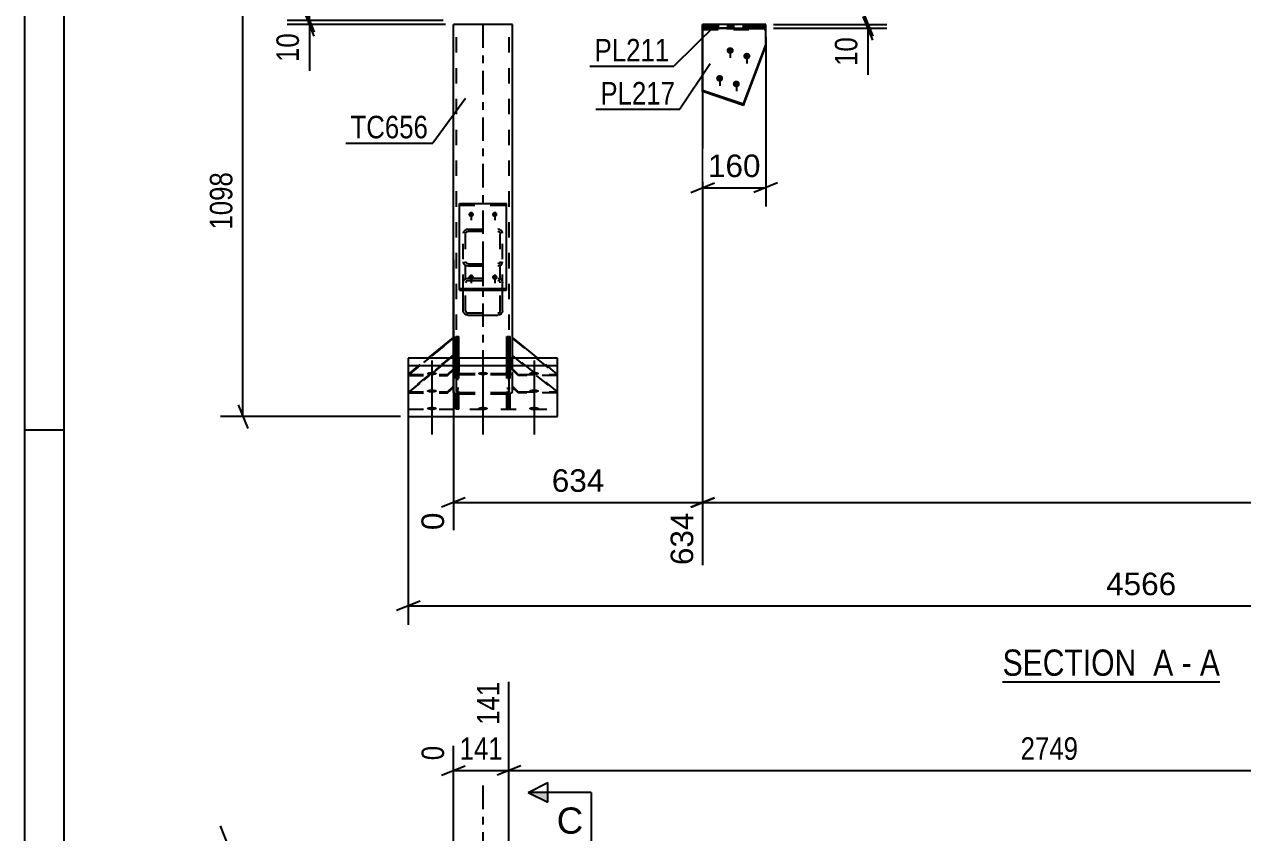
# Model space of a CAD drawing. Header units: millimetres. Extents: x 0 to 841, y 0 to 594.
# Drawn here: x 0 to 154.9, y 395.8 to 498.6 of the extents above; entities that cross this region are included whole.
import ezdxf

# ---------------------------------------------------------------- set-up
doc = ezdxf.new("R2010")
doc.units = ezdxf.units.MM
doc.linetypes.add('DXK_LINE_DOT2', pattern=[3.9198, 1.9599, -1.9599])
doc.linetypes.add('DXK_LINE_DOT3', pattern=[5.9187, 2.979, -0.9799, 0.9799, -0.9799])
doc.styles.add('Arial', font='arial.ttf', dxfattribs={"height": 0.2})
doc.styles.add('Arial Narrow', font='ARIALN.TTF', dxfattribs={"height": 0.2})

# ---------------------------------------------------------------- blocks, each defined once
blk = doc.blocks.new('Unknown-318891679-1129')
at = {"color": 5, "linetype": 'Continuous'}
for p, q in [((0, 594), (0, 0)), ((5, 589), (5, 5)), ((5, 447), (0, 447))]:
    blk.add_line(p, q, dxfattribs=at)
blk = doc.blocks.new('Unknown-318891679-16 - 4635')
at = {"color": 6, "linetype": 'Continuous'}
blk.add_line((124.41, 415.01), (152.06, 415.01), dxfattribs=at)
at = {"color": 0, "linetype": 'Continuous'}
for points in [[(142.52, 415.76), (142.52, 419.26), (124.41, 419.26), (124.41, 415.76)], [(146.13, 415.76), (146.13, 419.26), (143.57, 419.26), (143.57, 415.76)], [(148.45, 415.76), (148.45, 419.26), (147.18, 419.26), (147.18, 415.76)], [(152.06, 415.76), (152.06, 419.26), (149.5, 419.26), (149.5, 415.76)]]:
    blk.add_wipeout(points, dxfattribs=at)
at = {"color": 7, "linetype": 'Continuous', "style": 'Arial Narrow'}
for s, p in [('SECTION ', (124.41, 415.76)), ('A', (143.57, 415.76)), ('A', (149.5, 415.76)), ('-', (147.18, 415.76))]:
    blk.add_text(s, height=3.34, dxfattribs=at).set_placement(p)
blk = doc.blocks.new('Part-318891679-6230 - 6027')
at = {"color": 7, "linetype": 'DXK_LINE_DOT3'}
blk.add_line((58.32, 401.79), (58.32, 365.81), dxfattribs=at)
at = {"color": 7, "linetype": 'DXK_LINE_DOT2'}
for p, q in [((55.87, 393.13), (55.82, 393.05)), ((55.82, 393.05), (55.82, 374.55)), ((56, 393.19), (55.87, 393.13)), ((56.19, 393.24), (56, 393.19)), ((56.12, 393.05), (56.15, 393.09)), ((56.12, 393.05), (56.12, 374.55)), ((56.15, 393.09), (56.21, 393.12)), ((56.42, 393.25), (56.19, 393.24)), ((56.21, 393.12), (56.31, 393.14)), ((56.31, 393.14), (56.42, 393.15)), ((56.42, 393.25), (60.22, 393.25)), ((56.42, 393.15), (60.22, 393.15)), ((60.45, 393.24), (60.22, 393.25)), ((60.22, 393.15), (60.34, 393.14)), ((60.34, 393.14), (60.44, 393.12)), ((60.44, 393.12), (60.5, 393.09)), ((60.65, 393.19), (60.45, 393.24)), ((60.5, 393.09), (60.52, 393.05)), ((60.52, 393.05), (60.52, 374.55)), ((60.78, 393.13), (60.65, 393.19)), ((60.82, 393.05), (60.78, 393.13)), ((60.82, 393.05), (60.82, 374.55)), ((55.82, 391.75), (55.87, 391.67)), ((55.87, 391.67), (56, 391.6)), ((56, 391.6), (56.19, 391.56)), ((56.15, 391.71), (56.12, 391.75)), ((56.21, 391.67), (56.15, 391.71)), ((56.19, 391.56), (56.42, 391.54)), ((56.31, 391.65), (56.21, 391.67)), ((56.42, 391.64), (56.31, 391.65)), ((56.42, 391.64), (60.22, 391.64)), ((56.42, 391.54), (60.22, 391.54)), ((60.34, 391.65), (60.22, 391.64)), ((60.22, 391.54), (60.45, 391.56)), ((60.44, 391.67), (60.34, 391.65)), ((60.5, 391.71), (60.44, 391.67)), ((60.45, 391.56), (60.65, 391.6)), ((60.52, 391.75), (60.5, 391.71)), ((60.65, 391.6), (60.78, 391.67)), ((60.78, 391.67), (60.82, 391.75)), ((55.82, 375.86), (55.87, 375.93)), ((55.87, 375.93), (56, 376)), ((56, 376), (56.19, 376.05)), ((56.15, 375.89), (56.12, 375.86)), ((56.21, 375.93), (56.15, 375.89)), ((56.19, 376.05), (56.42, 376.06)), ((56.31, 375.95), (56.21, 375.93)), ((56.42, 375.96), (56.31, 375.95)), ((56.42, 376.06), (60.22, 376.06)), ((56.42, 375.96), (60.22, 375.96)), ((60.22, 376.06), (60.45, 376.05)), ((60.34, 375.95), (60.22, 375.96)), ((60.44, 375.93), (60.34, 375.95)), ((60.5, 375.89), (60.44, 375.93)), ((60.45, 376.05), (60.65, 376)), ((60.52, 375.86), (60.5, 375.89)), ((60.65, 376), (60.78, 375.93)), ((60.78, 375.93), (60.82, 375.86)), ((55.87, 374.48), (55.82, 374.55)), ((56, 374.41), (55.87, 374.48)), ((56.19, 374.36), (56, 374.41)), ((56.12, 374.55), (56.15, 374.52)), ((56.15, 374.52), (56.21, 374.48)), ((56.42, 374.35), (56.19, 374.36)), ((56.21, 374.48), (56.31, 374.46)), ((56.31, 374.46), (56.42, 374.45)), ((56.42, 374.45), (60.22, 374.45)), ((56.42, 374.35), (60.22, 374.35)), ((60.22, 374.45), (60.34, 374.46)), ((60.45, 374.36), (60.22, 374.35)), ((60.34, 374.46), (60.44, 374.48)), ((60.44, 374.48), (60.5, 374.52)), ((60.65, 374.41), (60.45, 374.36)), ((60.5, 374.52), (60.52, 374.55)), ((60.78, 374.48), (60.65, 374.41)), ((60.82, 374.55), (60.78, 374.48))]:
    blk.add_line(p, q, dxfattribs=at)
blk = doc.blocks.new('Part-318891679-4649 - 4635')
at = {"color": 2, "linetype": 'Continuous'}
for p, q in [((55.32, 475.84), (61.32, 475.84)), ((55.32, 464.83), (55.32, 475.84)), ((61.32, 465.04), (61.32, 475.84)), ((55.32, 465.04), (61.32, 465.04)), ((55.32, 464.83), (61.32, 464.83)), ((61.32, 464.83), (61.32, 465.04))]:
    blk.add_line(p, q, dxfattribs=at)
at = {"color": 7, "linetype": 'DXK_LINE_DOT2'}
blk.add_line((55.32, 475.64), (61.32, 475.64), dxfattribs=at)
blk = doc.blocks.new('Part-318891679-4773 - 4635')
at = {"color": 2, "linetype": 'Continuous'}
for p, q in [((54.57, 458.8), (54.57, 498.62)), ((62.07, 498.62), (54.57, 498.62)), ((62.07, 458.8), (62.07, 498.62))]:
    blk.add_line(p, q, dxfattribs=at)
at = {"color": 7, "linetype": 'DXK_LINE_DOT2'}
for p, q in [((54.97, 451.91), (54.97, 498.62)), ((61.67, 451.91), (61.67, 498.62)), ((54.57, 451.91), (54.57, 458.8)), ((62.07, 451.91), (62.07, 458.8)), ((54.63, 454.04), (54.57, 453.93)), ((54.81, 454.13), (54.63, 454.04)), ((55.07, 454.18), (54.81, 454.13)), ((54.97, 453.93), (55, 453.98)), ((55, 453.98), (55.09, 454.03)), ((55.37, 454.21), (55.07, 454.18)), ((55.09, 454.03), (55.22, 454.06)), ((55.22, 454.06), (55.37, 454.07)), ((55.37, 454.21), (61.27, 454.21)), ((55.37, 454.07), (61.27, 454.07)), ((61.58, 454.18), (61.27, 454.21)), ((61.27, 454.07), (61.43, 454.06)), ((61.43, 454.06), (61.56, 454.03)), ((61.56, 454.03), (61.64, 453.98)), ((61.84, 454.13), (61.58, 454.18)), ((61.64, 453.98), (61.67, 453.93)), ((62.01, 454.04), (61.84, 454.13)), ((62.07, 453.93), (62.01, 454.04)), ((54.57, 451.91), (54.63, 451.81)), ((54.63, 451.81), (54.81, 451.72)), ((54.81, 451.72), (55.07, 451.66)), ((55, 451.86), (54.97, 451.91)), ((55.09, 451.82), (55, 451.86)), ((55.07, 451.66), (55.37, 451.64)), ((55.22, 451.79), (55.09, 451.82)), ((55.37, 451.78), (55.22, 451.79)), ((55.37, 451.78), (61.27, 451.78)), ((55.37, 451.64), (61.27, 451.64)), ((61.43, 451.79), (61.27, 451.78)), ((61.27, 451.64), (61.58, 451.66)), ((61.56, 451.82), (61.43, 451.79)), ((61.64, 451.86), (61.56, 451.82)), ((61.58, 451.66), (61.84, 451.72)), ((61.67, 451.91), (61.64, 451.86)), ((61.84, 451.72), (62.01, 451.81)), ((62.01, 451.81), (62.07, 451.91))]:
    blk.add_line(p, q, dxfattribs=at)
at = {"color": 7, "linetype": 'DXK_LINE_DOT3'}
blk.add_line((58.32, 498.62), (58.32, 452.92), dxfattribs=at)
blk = doc.blocks.new('Bolt-318891679-4646 - 4635')
at = {"linetype": 'Continuous'}
for points in [[(56.82, 474.11), (56.75, 474.11), (56.68, 474.13), (56.62, 474.17), (56.56, 474.22), (56.52, 474.27), (56.49, 474.33), (56.48, 474.4), (56.48, 474.47), (56.49, 474.54), (56.52, 474.6), (56.56, 474.66), (56.62, 474.7), (56.68, 474.74), (56.75, 474.76), (56.82, 474.76), (56.9, 474.76), (56.97, 474.74), (57.03, 474.7), (57.08, 474.66), (57.13, 474.6), (57.16, 474.54), (57.17, 474.47), (57.17, 474.4), (57.16, 474.33), (57.13, 474.27), (57.08, 474.22), (57.03, 474.17), (56.97, 474.13), (56.9, 474.11)], [(59.82, 474.11), (59.75, 474.11), (59.68, 474.13), (59.62, 474.17), (59.56, 474.22), (59.52, 474.27), (59.49, 474.33), (59.48, 474.4), (59.48, 474.47), (59.49, 474.54), (59.52, 474.6), (59.56, 474.66), (59.62, 474.7), (59.68, 474.74), (59.75, 474.76), (59.82, 474.76), (59.9, 474.76), (59.97, 474.74), (60.03, 474.7), (60.08, 474.66), (60.13, 474.6), (60.16, 474.54), (60.17, 474.47), (60.17, 474.4), (60.16, 474.33), (60.13, 474.27), (60.08, 474.22), (60.03, 474.17), (59.97, 474.13), (59.9, 474.11)], [(56.82, 466.12), (56.75, 466.13), (56.68, 466.15), (56.62, 466.18), (56.56, 466.23), (56.52, 466.28), (56.49, 466.35), (56.48, 466.41), (56.48, 466.48), (56.49, 466.55), (56.52, 466.61), (56.56, 466.67), (56.62, 466.71), (56.68, 466.75), (56.75, 466.77), (56.82, 466.78), (56.9, 466.77), (56.97, 466.75), (57.03, 466.71), (57.08, 466.67), (57.13, 466.61), (57.16, 466.55), (57.17, 466.48), (57.17, 466.41), (57.16, 466.35), (57.13, 466.28), (57.08, 466.23), (57.03, 466.18), (56.97, 466.15), (56.9, 466.13)], [(59.82, 466.12), (59.75, 466.13), (59.68, 466.15), (59.62, 466.18), (59.56, 466.23), (59.52, 466.28), (59.49, 466.35), (59.48, 466.41), (59.48, 466.48), (59.49, 466.55), (59.52, 466.61), (59.56, 466.67), (59.62, 466.71), (59.68, 466.75), (59.75, 466.77), (59.82, 466.78), (59.9, 466.77), (59.97, 466.75), (60.03, 466.71), (60.08, 466.67), (60.13, 466.61), (60.16, 466.55), (60.17, 466.48), (60.17, 466.41), (60.16, 466.35), (60.13, 466.28), (60.08, 466.23), (60.03, 466.18), (59.97, 466.15), (59.9, 466.13)]]:
    blk.add_hatch(color=1, dxfattribs=at).paths.add_polyline_path(points)
at = {"color": 1, "linetype": 'Continuous'}
for p, q in [((56.82, 474.78), (56.82, 473.7)), ((59.82, 474.78), (59.82, 473.7)), ((56.82, 466.79), (56.82, 465.71)), ((59.82, 466.79), (59.82, 465.71))]:
    blk.add_line(p, q, dxfattribs=at)
blk = doc.blocks.new('Bolt-318891679-4655 - 4635')
at = {"linetype": 'Continuous'}
for points in [[(89.76, 494.87), (89.67, 494.88), (89.58, 494.91), (89.5, 494.95), (89.43, 495.01), (89.37, 495.09), (89.34, 495.17), (89.32, 495.25), (89.32, 495.34), (89.34, 495.43), (89.37, 495.51), (89.43, 495.58), (89.5, 495.64), (89.58, 495.68), (89.67, 495.71), (89.76, 495.72), (89.86, 495.71), (89.95, 495.68), (90.03, 495.64), (90.1, 495.58), (90.15, 495.51), (90.19, 495.43), (90.21, 495.34), (90.21, 495.25), (90.19, 495.17), (90.15, 495.09), (90.1, 495.01), (90.03, 494.95), (89.95, 494.91), (89.86, 494.88)], [(91.88, 494.17), (91.79, 494.18), (91.7, 494.2), (91.62, 494.25), (91.55, 494.31), (91.49, 494.38), (91.46, 494.46), (91.44, 494.55), (91.44, 494.63), (91.46, 494.72), (91.49, 494.8), (91.55, 494.87), (91.62, 494.93), (91.7, 494.98), (91.79, 495), (91.88, 495.01), (91.98, 495), (92.07, 494.98), (92.15, 494.93), (92.22, 494.87), (92.27, 494.8), (92.31, 494.72), (92.33, 494.63), (92.33, 494.55), (92.31, 494.46), (92.27, 494.38), (92.22, 494.31), (92.15, 494.25), (92.07, 494.2), (91.98, 494.18)], [(88.43, 491.33), (88.33, 491.34), (88.24, 491.37), (88.16, 491.41), (88.09, 491.47), (88.04, 491.54), (88, 491.62), (87.98, 491.71), (87.98, 491.8), (88, 491.88), (88.04, 491.97), (88.09, 492.04), (88.16, 492.1), (88.24, 492.14), (88.33, 492.17), (88.43, 492.18), (88.52, 492.17), (88.61, 492.14), (88.69, 492.1), (88.76, 492.04), (88.82, 491.97), (88.85, 491.88), (88.87, 491.8), (88.87, 491.71), (88.85, 491.62), (88.82, 491.54), (88.76, 491.47), (88.69, 491.41), (88.61, 491.37), (88.52, 491.34)], [(90.55, 490.62), (90.45, 490.63), (90.36, 490.66), (90.28, 490.71), (90.21, 490.76), (90.16, 490.84), (90.12, 490.92), (90.1, 491), (90.1, 491.09), (90.12, 491.18), (90.16, 491.26), (90.21, 491.33), (90.28, 491.39), (90.36, 491.43), (90.45, 491.46), (90.55, 491.47), (90.64, 491.46), (90.73, 491.43), (90.81, 491.39), (90.88, 491.33), (90.94, 491.26), (90.97, 491.18), (90.99, 491.09), (90.99, 491), (90.97, 490.92), (90.94, 490.84), (90.88, 490.76), (90.81, 490.71), (90.73, 490.66), (90.64, 490.63)]]:
    blk.add_hatch(color=1, dxfattribs=at).paths.add_polyline_path(points)
at = {"color": 1, "linetype": 'Continuous'}
for p, q in [((89.76, 495.64), (89.76, 494.36)), ((91.88, 494.93), (91.88, 493.65)), ((88.43, 492.1), (88.43, 490.81)), ((90.55, 491.39), (90.55, 490.11))]:
    blk.add_line(p, q, dxfattribs=at)
blk = doc.blocks.new('Bolt-318891679-4656 - 4635')
at = {"linetype": 'Continuous'}
for points in [[(51.82, 454.43), (51.96, 454.42), (52.09, 454.41), (52.21, 454.39), (52.31, 454.36), (52.39, 454.32), (52.44, 454.28), (52.47, 454.23), (52.47, 454.18), (52.44, 454.14), (52.39, 454.1), (52.31, 454.06), (52.21, 454.03), (52.09, 454), (51.96, 453.99), (51.82, 453.98), (51.69, 453.99), (51.56, 454), (51.44, 454.03), (51.34, 454.06), (51.26, 454.1), (51.21, 454.14), (51.18, 454.18), (51.18, 454.23), (51.21, 454.28), (51.26, 454.32), (51.34, 454.36), (51.44, 454.39), (51.56, 454.41), (51.69, 454.42)], [(58.32, 454.43), (58.46, 454.42), (58.59, 454.41), (58.71, 454.39), (58.81, 454.36), (58.89, 454.32), (58.94, 454.28), (58.97, 454.23), (58.97, 454.18), (58.94, 454.14), (58.89, 454.1), (58.81, 454.06), (58.71, 454.03), (58.59, 454), (58.46, 453.99), (58.32, 453.98), (58.19, 453.99), (58.06, 454), (57.94, 454.03), (57.84, 454.06), (57.76, 454.1), (57.71, 454.14), (57.68, 454.18), (57.68, 454.23), (57.71, 454.28), (57.76, 454.32), (57.84, 454.36), (57.94, 454.39), (58.06, 454.41), (58.19, 454.42)], [(64.82, 454.43), (64.96, 454.42), (65.09, 454.41), (65.21, 454.39), (65.31, 454.36), (65.39, 454.32), (65.44, 454.28), (65.47, 454.23), (65.47, 454.18), (65.44, 454.14), (65.39, 454.1), (65.31, 454.06), (65.21, 454.03), (65.09, 454), (64.96, 453.99), (64.82, 453.98), (64.69, 453.99), (64.56, 454), (64.44, 454.03), (64.34, 454.06), (64.26, 454.1), (64.21, 454.14), (64.18, 454.18), (64.18, 454.23), (64.21, 454.28), (64.26, 454.32), (64.34, 454.36), (64.44, 454.39), (64.56, 454.41), (64.69, 454.42)], [(51.82, 452.21), (51.96, 452.2), (52.09, 452.19), (52.21, 452.16), (52.31, 452.13), (52.39, 452.09), (52.44, 452.05), (52.47, 452.01), (52.47, 451.96), (52.44, 451.91), (52.39, 451.87), (52.31, 451.83), (52.21, 451.8), (52.09, 451.78), (51.96, 451.77), (51.82, 451.76), (51.69, 451.77), (51.56, 451.78), (51.44, 451.8), (51.34, 451.83), (51.26, 451.87), (51.21, 451.91), (51.18, 451.96), (51.18, 452.01), (51.21, 452.05), (51.26, 452.09), (51.34, 452.13), (51.44, 452.16), (51.56, 452.19), (51.69, 452.2)], [(64.82, 452.21), (64.96, 452.2), (65.09, 452.19), (65.21, 452.16), (65.31, 452.13), (65.39, 452.09), (65.44, 452.05), (65.47, 452.01), (65.47, 451.96), (65.44, 451.91), (65.39, 451.87), (65.31, 451.83), (65.21, 451.8), (65.09, 451.78), (64.96, 451.77), (64.82, 451.76), (64.69, 451.77), (64.56, 451.78), (64.44, 451.8), (64.34, 451.83), (64.26, 451.87), (64.21, 451.91), (64.18, 451.96), (64.18, 452.01), (64.21, 452.05), (64.26, 452.09), (64.34, 452.13), (64.44, 452.16), (64.56, 452.19), (64.69, 452.2)], [(51.82, 449.98), (51.96, 449.98), (52.09, 449.96), (52.21, 449.94), (52.31, 449.91), (52.39, 449.87), (52.44, 449.83), (52.47, 449.78), (52.47, 449.74), (52.44, 449.69), (52.39, 449.65), (52.31, 449.61), (52.21, 449.58), (52.09, 449.56), (51.96, 449.54), (51.82, 449.54), (51.69, 449.54), (51.56, 449.56), (51.44, 449.58), (51.34, 449.61), (51.26, 449.65), (51.21, 449.69), (51.18, 449.74), (51.18, 449.78), (51.21, 449.83), (51.26, 449.87), (51.34, 449.91), (51.44, 449.94), (51.56, 449.96), (51.69, 449.98)], [(58.32, 449.98), (58.46, 449.98), (58.59, 449.96), (58.71, 449.94), (58.81, 449.91), (58.89, 449.87), (58.94, 449.83), (58.97, 449.78), (58.97, 449.74), (58.94, 449.69), (58.89, 449.65), (58.81, 449.61), (58.71, 449.58), (58.59, 449.56), (58.46, 449.54), (58.32, 449.54), (58.19, 449.54), (58.06, 449.56), (57.94, 449.58), (57.84, 449.61), (57.76, 449.65), (57.71, 449.69), (57.68, 449.74), (57.68, 449.78), (57.71, 449.83), (57.76, 449.87), (57.84, 449.91), (57.94, 449.94), (58.06, 449.96), (58.19, 449.98)], [(64.82, 449.98), (64.96, 449.98), (65.09, 449.96), (65.21, 449.94), (65.31, 449.91), (65.39, 449.87), (65.44, 449.83), (65.47, 449.78), (65.47, 449.74), (65.44, 449.69), (65.39, 449.65), (65.31, 449.61), (65.21, 449.58), (65.09, 449.56), (64.96, 449.54), (64.82, 449.54), (64.69, 449.54), (64.56, 449.56), (64.44, 449.58), (64.34, 449.61), (64.26, 449.65), (64.21, 449.69), (64.18, 449.74), (64.18, 449.78), (64.21, 449.83), (64.26, 449.87), (64.34, 449.91), (64.44, 449.94), (64.56, 449.96), (64.69, 449.98)]]:
    blk.add_hatch(color=1, dxfattribs=at).paths.add_polyline_path(points)
at = {"color": 1, "linetype": 'Continuous'}
for p, q in [((51.82, 455.85), (51.82, 450.92)), ((58.32, 455.85), (58.32, 450.92)), ((64.82, 455.85), (64.82, 450.92)), ((51.82, 453.63), (51.82, 448.69)), ((64.82, 453.63), (64.82, 448.69)), ((51.82, 451.4), (51.82, 446.47)), ((58.32, 451.4), (58.32, 446.47)), ((64.82, 451.4), (64.82, 446.47))]:
    blk.add_line(p, q, dxfattribs=at)
blk = doc.blocks.new('Part-318891679-4666 - 4635')
at = {"color": 7, "linetype": 'DXK_LINE_DOT2'}
for p, q in [((94.29, 498.15), (86.26, 498.15)), ((86.26, 498.15), (86.26, 498.12)), ((86.26, 498.12), (86.26, 498.15)), ((86.26, 497.95), (94.29, 497.95)), ((94.29, 498.15), (94.29, 498.12)), ((94.29, 498.12), (94.29, 498.15))]:
    blk.add_line(p, q, dxfattribs=at)
at = {"color": 2, "linetype": 'Continuous'}
for p, q in [((86.26, 490.07), (86.26, 498.12)), ((94.29, 495.83), (94.29, 498.12)), ((91.44, 488.51), (94.29, 496.03)), ((91.44, 488.3), (94.29, 495.83)), ((86.26, 490.27), (91.44, 488.51)), ((91.44, 488.3), (86.26, 490.07)), ((91.44, 488.51), (91.44, 488.3))]:
    blk.add_line(p, q, dxfattribs=at)
at = {"color": 7, "linetype": 'DXK_LINE_DOT3'}
for p, q in [((94.29, 498.05), (86.26, 498.05)), ((86.26, 498.05), (86.26, 490.17)), ((91.44, 488.4), (94.29, 495.93)), ((86.26, 490.17), (91.44, 488.4))]:
    blk.add_line(p, q, dxfattribs=at)
blk = doc.blocks.new('Part-318891679-4679 - 4635')
at = {"color": 2, "linetype": 'Continuous'}
for p, q in [((67.82, 456.17), (48.82, 456.17)), ((48.82, 456.17), (48.82, 448.73)), ((67.82, 448.73), (67.82, 456.17)), ((48.82, 455.23), (67.82, 455.23)), ((48.82, 448.73), (67.82, 448.73))]:
    blk.add_line(p, q, dxfattribs=at)
at = {"color": 7, "linetype": 'DXK_LINE_DOT3'}
blk.add_line((58.32, 455.7), (58.32, 449.2), dxfattribs=at)
at = {"color": 7, "linetype": 'DXK_LINE_DOT2'}
blk.add_line((48.82, 449.67), (67.82, 449.67), dxfattribs=at)
blk = doc.blocks.new('Part-318891679-4685 - 4635')
at = {"color": 7, "linetype": 'DXK_LINE_DOT3'}
for p, q in [((54.57, 458.73), (48.82, 454.03)), ((54.57, 454.03), (54.57, 458.73))]:
    blk.add_line(p, q, dxfattribs=at)
at = {"color": 7, "linetype": 'DXK_LINE_DOT2'}
for p, q in [((48.82, 453.97), (54.57, 458.66)), ((48.82, 454.1), (51.36, 456.17)), ((54.57, 454.67), (54.57, 456.17)), ((48.82, 454.1), (53.82, 454.1)), ((48.82, 454.1), (48.82, 453.97)), ((53.82, 454.1), (54.57, 454.81)), ((53.82, 453.97), (54.57, 454.67)), ((53.82, 454.1), (53.82, 453.97)), ((48.82, 453.97), (53.82, 453.97))]:
    blk.add_line(p, q, dxfattribs=at)
at = {"color": 2, "linetype": 'Continuous'}
for p in [(51.36, 456.17), (54.57, 456.17)]:
    blk.add_line(p, (54.57, 458.8), dxfattribs=at)
blk = doc.blocks.new('Part-318891679-4688 - 4635')
at = {"color": 7, "linetype": 'DXK_LINE_DOT2'}
for p, q in [((54.57, 456.58), (48.82, 451.88)), ((48.82, 451.74), (54.57, 456.44)), ((54.57, 452.45), (54.57, 456.58)), ((53.82, 451.88), (54.57, 452.58)), ((53.82, 451.74), (54.57, 452.45)), ((48.82, 451.88), (53.82, 451.88)), ((48.82, 451.88), (48.82, 451.74)), ((48.82, 451.74), (53.82, 451.74)), ((53.82, 451.88), (53.82, 451.74))]:
    blk.add_line(p, q, dxfattribs=at)
at = {"color": 7, "linetype": 'DXK_LINE_DOT3'}
for p, q in [((54.57, 456.51), (48.82, 451.81)), ((54.57, 451.81), (54.57, 456.51))]:
    blk.add_line(p, q, dxfattribs=at)
blk = doc.blocks.new('Part-318891679-4689 - 4635')
at = {"color": 7, "linetype": 'DXK_LINE_DOT2'}
for p, q in [((61.77, 456.34), (61.37, 456.34)), ((61.37, 449.67), (61.37, 456.34)), ((61.77, 449.67), (61.77, 456.34)), ((61.37, 452.35), (61.77, 452.35)), ((61.37, 451.38), (61.77, 451.38)), ((61.77, 449.67), (61.37, 449.67))]:
    blk.add_line(p, q, dxfattribs=at)
at = {"color": 7, "linetype": 'DXK_LINE_DOT3'}
for p, q in [((61.57, 456.34), (61.57, 451.64)), ((61.57, 451.64), (61.57, 449.67))]:
    blk.add_line(p, q, dxfattribs=at)
blk = doc.blocks.new('Part-318891679-4690 - 4635')
at = {"color": 2, "linetype": 'Continuous'}
for p, q in [((61.37, 458.9), (61.77, 458.9)), ((61.37, 456.17), (61.37, 458.9)), ((61.77, 456.17), (61.77, 458.9)), ((61.77, 456.17), (61.37, 456.17))]:
    blk.add_line(p, q, dxfattribs=at)
at = {"color": 7, "linetype": 'DXK_LINE_DOT3'}
for p, q in [((61.57, 458.9), (61.57, 454.21)), ((61.57, 454.21), (61.57, 456.17))]:
    blk.add_line(p, q, dxfattribs=at)
at = {"color": 7, "linetype": 'DXK_LINE_DOT2'}
for p, q in [((61.37, 454.46), (61.37, 456.17)), ((61.77, 456.17), (61.77, 454.46)), ((61.37, 454.91), (61.77, 454.91)), ((61.77, 454.46), (61.37, 454.46))]:
    blk.add_line(p, q, dxfattribs=at)
blk = doc.blocks.new('Part-318891679-4691 - 4635')
at = {"color": 7, "linetype": 'DXK_LINE_DOT2'}
for p, q in [((55.27, 456.34), (54.87, 456.34)), ((54.87, 449.67), (54.87, 456.34)), ((55.27, 449.67), (55.27, 456.34)), ((54.87, 452.35), (55.27, 452.35)), ((54.87, 451.38), (55.27, 451.38)), ((55.27, 449.67), (54.87, 449.67))]:
    blk.add_line(p, q, dxfattribs=at)
at = {"color": 7, "linetype": 'DXK_LINE_DOT3'}
for p, q in [((55.07, 456.34), (55.07, 451.64)), ((55.07, 451.64), (55.07, 449.67))]:
    blk.add_line(p, q, dxfattribs=at)
blk = doc.blocks.new('Part-318891679-4694 - 4635')
at = {"color": 7, "linetype": 'DXK_LINE_DOT2'}
for p, q in [((62.07, 452.45), (62.07, 456.58)), ((67.82, 451.88), (62.07, 456.58)), ((62.07, 456.44), (67.82, 451.74)), ((62.82, 451.88), (62.07, 452.58)), ((62.82, 451.74), (62.07, 452.45)), ((62.82, 451.74), (62.82, 451.88)), ((62.82, 451.88), (67.82, 451.88)), ((67.82, 451.74), (62.82, 451.74)), ((67.82, 451.74), (67.82, 451.88))]:
    blk.add_line(p, q, dxfattribs=at)
blk = doc.blocks.new('Part-318891679-4697 - 4635')
at = {"color": 2, "linetype": 'Continuous'}
for p in [(65.29, 456.17), (62.07, 456.17)]:
    blk.add_line(p, (62.07, 458.8), dxfattribs=at)
at = {"color": 7, "linetype": 'DXK_LINE_DOT2'}
for p, q in [((62.07, 458.66), (67.82, 453.97)), ((62.07, 454.67), (62.07, 456.17)), ((67.82, 454.1), (65.29, 456.17)), ((62.82, 454.1), (62.07, 454.81)), ((62.82, 453.97), (62.07, 454.67)), ((62.82, 453.97), (62.82, 454.1)), ((62.82, 454.1), (67.82, 454.1)), ((67.82, 453.97), (67.82, 454.1)), ((67.82, 453.97), (62.82, 453.97))]:
    blk.add_line(p, q, dxfattribs=at)
blk = doc.blocks.new('Part-318891679-4747 - 4635')
at = {"color": 2, "linetype": 'Continuous'}
for p, q in [((54.87, 458.9), (55.27, 458.9)), ((54.87, 456.17), (54.87, 458.9)), ((55.27, 456.17), (55.27, 458.9)), ((55.27, 456.17), (54.87, 456.17))]:
    blk.add_line(p, q, dxfattribs=at)
at = {"color": 7, "linetype": 'DXK_LINE_DOT3'}
for p, q in [((55.07, 458.9), (55.07, 454.21)), ((55.07, 454.21), (55.07, 456.17))]:
    blk.add_line(p, q, dxfattribs=at)
at = {"color": 7, "linetype": 'DXK_LINE_DOT2'}
for p, q in [((54.87, 454.46), (54.87, 456.17)), ((55.27, 456.17), (55.27, 454.46)), ((54.87, 454.91), (55.27, 454.91)), ((55.27, 454.46), (54.87, 454.46))]:
    blk.add_line(p, q, dxfattribs=at)
blk = doc.blocks.new('Part-318891679-4760 - 4635')
at = {"color": 7, "linetype": 'DXK_LINE_DOT2'}
for p, q in [((56.42, 472.59), (56.19, 472.54)), ((56.42, 472.59), (60.22, 472.59)), ((60.45, 472.54), (60.22, 472.59)), ((55.87, 472.24), (55.82, 472.02)), ((55.82, 464.83), (55.82, 472.02)), ((56, 472.42), (55.87, 472.24)), ((56.19, 472.54), (56, 472.42)), ((56.12, 472.02), (56.15, 472.13)), ((56.12, 462.19), (56.12, 472.02)), ((56.15, 472.13), (56.21, 472.22)), ((56.21, 472.22), (56.31, 472.28)), ((56.31, 472.28), (56.42, 472.3)), ((56.42, 472.3), (60.22, 472.3)), ((60.22, 472.3), (60.34, 472.28)), ((60.34, 472.28), (60.44, 472.22)), ((60.44, 472.22), (60.5, 472.13)), ((60.65, 472.42), (60.45, 472.54)), ((60.5, 472.13), (60.52, 472.02)), ((60.52, 462.19), (60.52, 472.02)), ((60.78, 472.24), (60.65, 472.42)), ((60.82, 472.02), (60.78, 472.24)), ((60.82, 464.83), (60.82, 472.02)), ((55.82, 468.45), (55.87, 468.24)), ((55.87, 468.24), (56, 468.05)), ((56, 468.05), (56.19, 467.93)), ((56.15, 468.34), (56.12, 468.45)), ((56.21, 468.25), (56.15, 468.34)), ((56.19, 467.93), (56.42, 467.89)), ((56.31, 468.19), (56.21, 468.25)), ((56.42, 468.17), (56.31, 468.19)), ((56.42, 468.17), (60.22, 468.17)), ((60.34, 468.19), (60.22, 468.17)), ((60.22, 467.89), (60.45, 467.93)), ((60.44, 468.25), (60.34, 468.19)), ((60.5, 468.34), (60.44, 468.25)), ((60.45, 467.93), (60.65, 468.05)), ((60.52, 468.45), (60.5, 468.34)), ((60.65, 468.05), (60.78, 468.24)), ((60.78, 468.24), (60.82, 468.45)), ((56.42, 467.89), (60.22, 467.89)), ((55.82, 465.76), (55.87, 465.98)), ((55.87, 465.98), (56, 466.16)), ((56, 466.16), (56.19, 466.28)), ((56.15, 465.87), (56.12, 465.76)), ((56.21, 465.96), (56.15, 465.87)), ((56.19, 466.28), (56.42, 466.33)), ((56.31, 466.02), (56.21, 465.96)), ((56.42, 466.04), (56.31, 466.02)), ((56.42, 466.33), (60.22, 466.33)), ((56.42, 466.04), (60.22, 466.04)), ((60.22, 466.33), (60.45, 466.28)), ((60.34, 466.02), (60.22, 466.04)), ((60.44, 465.96), (60.34, 466.02)), ((60.5, 465.87), (60.44, 465.96)), ((60.45, 466.28), (60.65, 466.16)), ((60.52, 465.76), (60.5, 465.87)), ((60.65, 466.16), (60.78, 465.98)), ((60.78, 465.98), (60.82, 465.76)), ((56.12, 462.19), (56.15, 462.08)), ((56.15, 462.08), (56.21, 461.99)), ((56.21, 461.99), (56.31, 461.93)), ((56.31, 461.93), (56.42, 461.91)), ((56.42, 461.91), (60.22, 461.91)), ((60.22, 461.91), (60.34, 461.93)), ((60.34, 461.93), (60.44, 461.99)), ((60.44, 461.99), (60.5, 462.08)), ((60.5, 462.08), (60.52, 462.19))]:
    blk.add_line(p, q, dxfattribs=at)
at = {"color": 7, "linetype": 'DXK_LINE_DOT3'}
blk.add_line((58.32, 470.24), (58.32, 463.98), dxfattribs=at)
at = {"color": 2, "linetype": 'Continuous'}
for p, q in [((55.82, 462.19), (55.82, 464.83)), ((60.82, 462.19), (60.82, 464.83)), ((55.87, 461.98), (55.82, 462.19)), ((56, 461.79), (55.87, 461.98)), ((56.19, 461.67), (56, 461.79)), ((60.65, 461.79), (60.45, 461.67)), ((60.78, 461.98), (60.65, 461.79)), ((60.82, 462.19), (60.78, 461.98)), ((56.42, 461.63), (56.19, 461.67)), ((56.42, 461.63), (60.22, 461.63)), ((60.45, 461.67), (60.22, 461.63))]:
    blk.add_line(p, q, dxfattribs=at)
blk = doc.blocks.new('Part-318891679-4768 - 4635')
at = {"color": 2, "linetype": 'Continuous'}
for p, q in [((94.29, 498.62), (86.26, 498.62)), ((86.26, 498.12), (86.26, 498.62)), ((86.26, 498.12), (94.29, 498.12)), ((94.29, 498.12), (94.29, 498.62))]:
    blk.add_line(p, q, dxfattribs=at)
at = {"color": 7, "linetype": 'DXK_LINE_DOT3'}
blk.add_line((94.29, 498.37), (86.26, 498.37), dxfattribs=at)
blk = doc.blocks.new('StraightDimension-318891679-6558 - 6027')
at = {"color": 7, "linetype": 'Continuous'}
blk.add_line((26.13, 393.68), (24.93, 396.68), dxfattribs=at)
blk = doc.blocks.new('StraightDimension-318891679-8358 - 6027')
at = {"color": 7, "linetype": 'Continuous'}
for p, q in [((61.62, 348.96), (61.62, 415.01)), ((199.09, 348.96), (199.09, 412.34)), ((63.12, 404.32), (60.12, 403.12)), ((61.62, 403.72), (199.09, 403.72)), ((197.59, 403.12), (200.59, 404.32))]:
    blk.add_line(p, q, dxfattribs=at)
at = {"color": 0, "linetype": 'Continuous'}
blk.add_wipeout([(198.49, 412.94), (194.29, 412.94), (194.29, 404.42), (198.49, 404.42)], dxfattribs=at)
at = {"color": 0}
blk.add_wipeout([(134.61, 404.47), (134.61, 408.67), (126.1, 408.67), (126.1, 404.47)], dxfattribs=at)
at = {"color": 3, "linetype": 'Continuous', "style": 'Arial Narrow'}
blk.add_text('2890', height=2.863, rotation=90.0002, dxfattribs=at).set_placement((197.89, 405.02))
at = {"color": 3, "style": 'Arial Narrow'}
blk.add_text('2749', height=2.863, dxfattribs=at).set_placement((126.7, 405.07))
blk = doc.blocks.new('StraightDimension-318891679-8359 - 6027')
at = {"color": 7, "linetype": 'Continuous'}
for p, q in [((61.62, 348.96), (61.62, 415.01)), ((54.57, 363.96), (54.57, 406.85)), ((53.07, 403.12), (56.07, 404.32)), ((54.57, 403.72), (61.62, 403.72)), ((63.12, 404.32), (60.12, 403.12))]:
    blk.add_line(p, q, dxfattribs=at)
at = {"color": 0}
blk.add_wipeout([(61.44, 404.47), (61.44, 408.67), (54.76, 408.67), (54.76, 404.47)], dxfattribs=at)
at = {"color": 0, "linetype": 'Continuous'}
blk.add_wipeout([(53.97, 407.45), (49.77, 407.45), (49.77, 404.42), (53.97, 404.42)], dxfattribs=at)
at = {"color": 3, "style": 'Arial Narrow'}
blk.add_text('141', height=2.863, dxfattribs=at).set_placement((55.36, 405.07))
at = {"color": 3, "linetype": 'Continuous', "style": 'Arial Narrow'}
blk.add_text('0', height=2.86, rotation=90.0002, dxfattribs=at).set_placement((53.37, 405.02))
at = {"color": 0, "linetype": 'Continuous'}
blk.add_wipeout([(61.02, 415.61), (56.82, 415.61), (56.82, 408.92), (61.02, 408.92)], dxfattribs=at)
at = {"color": 3, "linetype": 'Continuous', "style": 'Arial Narrow'}
blk.add_text('141', height=2.863, rotation=90.0002, dxfattribs=at).set_placement((60.42, 409.52))
blk = doc.blocks.new('StraightDimension-318891679-11077 - 4635')
at = {"color": 7, "linetype": 'Continuous'}
for p, q in [((106.69, 500.12), (107.89, 497.12)), ((107.89, 496.62), (106.69, 499.62)), ((95.29, 498.62), (109.69, 498.62)), ((95.29, 498.12), (109.69, 498.12)), ((107.29, 498.12), (107.29, 498.62))]:
    blk.add_line(p, q, dxfattribs=at)
at = {"color": 0}
blk.add_wipeout([(106.54, 497.6), (102.34, 497.6), (102.34, 492.74), (106.54, 492.74)], dxfattribs=at)
at = {"color": 7, "linetype": 'Continuous'}
blk.add_line((107.29, 498.12), (107.29, 492.22), dxfattribs=at)
blk.add_line((107.29, 498.12), (107.29, 492.22), dxfattribs=at)
at = {"color": 3, "style": 'Arial Narrow'}
blk.add_text('10', height=2.863, rotation=90.0002, dxfattribs=at).set_placement((105.94, 493.34))
blk = doc.blocks.new('StraightDimension-318891679-4912 - 4635')
at = {"color": 7, "linetype": 'Continuous'}
for p, q in [((28.4, 502.12), (27.2, 505.12)), ((53.57, 503.62), (24.95, 503.62)), ((27.8, 448.73), (27.8, 503.62)), ((27.2, 450.23), (28.4, 447.23)), ((47.82, 448.73), (24.95, 448.73))]:
    blk.add_line(p, q, dxfattribs=at)
at = {"color": 0}
blk.add_wipeout([(27.05, 480.44), (22.85, 480.44), (22.85, 471.92), (27.05, 471.92)], dxfattribs=at)
at = {"color": 3, "style": 'Arial Narrow'}
blk.add_text('1098', height=2.863, rotation=90.0002, dxfattribs=at).set_placement((26.45, 472.52))
blk = doc.blocks.new('StraightDimension-318891679-11122 - 4635')
at = {"color": 7, "linetype": 'Continuous'}
for p, q in [((35.67, 509.62), (36.87, 506.62)), ((53.27, 508.12), (33.42, 508.12)), ((36.27, 499.12), (36.27, 508.12)), ((36.87, 497.62), (35.67, 500.62)), ((53.27, 499.12), (33.42, 499.12))]:
    blk.add_line(p, q, dxfattribs=at)
at = {"color": 0}
blk.add_wipeout([(35.52, 506.97), (31.32, 506.97), (31.32, 500.28), (35.52, 500.28)], dxfattribs=at)
at = {"color": 3, "style": 'Arial Narrow'}
blk.add_text('180', height=2.863, rotation=90.0002, dxfattribs=at).set_placement((34.92, 500.88))
blk = doc.blocks.new('StraightDimension-318891679-4942 - 4635')
at = {"color": 7, "linetype": 'Continuous'}
for p, q in [((48.82, 454.23), (48.82, 422.26)), ((50.32, 425.26), (47.32, 424.06)), ((48.82, 424.66), (235.23, 424.66))]:
    blk.add_line(p, q, dxfattribs=at)
at = {"color": 0}
blk.add_wipeout([(147.07, 425.41), (147.07, 429.61), (136.98, 429.61), (136.98, 425.41)], dxfattribs=at)
at = {"color": 3, "style": 'Arial'}
blk.add_text('4566', height=2.865, dxfattribs=at).set_placement((137.58, 426.01))
blk = doc.blocks.new('StraightDimension-318891679-4881 - 4635')
at = {"color": 7, "linetype": 'Continuous'}
for p, q in [((235.23, 497.62), (235.23, 427.62)), ((86.26, 497.12), (86.26, 429.84)), ((87.76, 438.41), (84.76, 437.21)), ((86.26, 437.81), (235.23, 437.81)), ((233.73, 437.21), (236.73, 438.41))]:
    blk.add_line(p, q, dxfattribs=at)
at = {"color": 0}
blk.add_wipeout([(165.79, 438.56), (165.79, 442.76), (155.7, 442.76), (155.7, 438.56)], dxfattribs=at)
at = {"color": 0, "linetype": 'Continuous'}
blk.add_wipeout([(234.63, 437.11), (230.43, 437.11), (230.43, 427.02), (234.63, 427.02)], dxfattribs=at)
at = {"color": 3, "style": 'Arial'}
blk.add_text('3817', height=2.865, dxfattribs=at).set_placement((156.3, 439.16))
at = {"color": 3, "linetype": 'Continuous', "style": 'Arial'}
blk.add_text('4451', height=2.865, rotation=90.0002, dxfattribs=at).set_placement((234.03, 427.62))
blk = doc.blocks.new('StraightDimension-318891679-4891 - 4635')
at = {"color": 7, "linetype": 'Continuous'}
for p, q in [((86.26, 497.12), (86.26, 429.84)), ((54.57, 468.65), (54.57, 434.29)), ((56.07, 438.41), (53.07, 437.21)), ((54.57, 437.81), (86.26, 437.81)), ((84.76, 437.21), (87.76, 438.41))]:
    blk.add_line(p, q, dxfattribs=at)
at = {"color": 0}
blk.add_wipeout([(74.35, 438.56), (74.35, 442.76), (66.48, 442.76), (66.48, 438.56)], dxfattribs=at)
at = {"color": 0, "linetype": 'Continuous'}
for points in [[(53.97, 437.11), (49.77, 437.11), (49.77, 433.69), (53.97, 433.69)], [(85.66, 437.11), (81.46, 437.11), (81.46, 429.24), (85.66, 429.24)]]:
    blk.add_wipeout(points, dxfattribs=at)
at = {"color": 3, "style": 'Arial'}
blk.add_text('634', height=2.865, dxfattribs=at).set_placement((67.08, 439.16))
at = {"color": 3, "linetype": 'Continuous', "style": 'Arial'}
for s, height, p in [('0', 2.87, (53.37, 434.29)), ('634', 2.865, (85.06, 429.84))]:
    blk.add_text(s, height=height, rotation=90.0002, dxfattribs=at).set_placement(p)
blk = doc.blocks.new('StraightDimension-318891679-4989 - 4635')
at = {"color": 7, "linetype": 'Continuous'}
for p, q in [((86.26, 497.15), (86.26, 475.45)), ((94.29, 497.05), (94.29, 475.45)), ((84.76, 477.25), (87.76, 478.45)), ((86.26, 477.85), (94.29, 477.85)), ((95.79, 478.45), (92.79, 477.25))]:
    blk.add_line(p, q, dxfattribs=at)
at = {"color": 0}
blk.add_wipeout([(94.21, 478.6), (94.21, 482.8), (86.34, 482.8), (86.34, 478.6)], dxfattribs=at)
at = {"color": 3, "style": 'Arial'}
blk.add_text('160', height=2.865, dxfattribs=at).set_placement((86.94, 479.2))
blk = doc.blocks.new('StraightDimension-318891679-11123 - 4635')
at = {"color": 7, "linetype": 'Continuous'}
for p, q in [((35.67, 500.62), (36.87, 497.62)), ((53.27, 499.12), (33.42, 499.12)), ((36.87, 497.12), (35.67, 500.12)), ((36.27, 498.62), (36.27, 499.12)), ((53.57, 498.62), (33.42, 498.62))]:
    blk.add_line(p, q, dxfattribs=at)
at = {"color": 0}
blk.add_wipeout([(35.52, 498.1), (31.32, 498.1), (31.32, 493.24), (35.52, 493.24)], dxfattribs=at)
at = {"color": 7, "linetype": 'Continuous'}
blk.add_line((36.27, 498.62), (36.27, 492.72), dxfattribs=at)
blk.add_line((36.27, 498.62), (36.27, 492.72), dxfattribs=at)
at = {"color": 3, "style": 'Arial Narrow'}
blk.add_text('10', height=2.863, rotation=90.0002, dxfattribs=at).set_placement((34.92, 493.84))
blk = doc.blocks.new('SectionMark-318891679-6716 - 6027')
at = {"linetype": 'Continuous'}
blk.add_hatch(color=6, dxfattribs=at).paths.add_polyline_path([(66.57, 400.92), (66.57, 399.67), (64.07, 400.92)])
at = {"color": 6, "linetype": 'Continuous'}
for p, q in [((64.07, 400.92), (66.57, 402.17)), ((66.57, 399.67), (66.57, 402.17)), ((72.07, 400.92), (64.07, 400.92)), ((64.07, 400.92), (66.57, 399.67)), ((72.07, 400.92), (72.07, 392.92))]:
    blk.add_line(p, q, dxfattribs=at)
at = {"color": 0, "linetype": 'Continuous'}
blk.add_wipeout([(71.07, 395.67), (71.07, 399.17), (67.7, 399.17), (67.7, 395.67)], dxfattribs=at)
at = {"color": 3, "linetype": 'Continuous', "style": 'Arial'}
blk.add_text('C', height=3.34, dxfattribs=at).set_placement((67.7, 395.67))
blk = doc.blocks.new('Mark-318891679-4769 - 4635')
at = {"color": 0}
blk.add_wipeout([(51.35, 484.13), (51.35, 487.13), (41.48, 487.13), (41.48, 484.13)], dxfattribs=at)
blk.add_wipeout([(51.35, 484.13), (51.35, 487.13), (41.48, 487.13), (41.48, 484.13)], dxfattribs=at)
at = {"color": 30, "linetype": 'Continuous'}
for p in [(56.09, 489.18), (40.88, 483.53)]:
    blk.add_line(p, (51.95, 483.53), dxfattribs=at)
at = {"color": 3, "style": 'Arial Narrow'}
blk.add_text('TC656', height=2.863, dxfattribs=at).set_placement((41.48, 484.13))
blk = doc.blocks.new('Mark-318891679-4662 - 4635')
at = {"color": 0}
blk.add_wipeout([(82.76, 488.43), (82.76, 491.43), (73.26, 491.43), (73.26, 488.43)], dxfattribs=at)
blk.add_wipeout([(82.76, 488.43), (82.76, 491.43), (73.26, 491.43), (73.26, 488.43)], dxfattribs=at)
at = {"color": 30, "linetype": 'Continuous'}
for p in [(87.23, 493.59), (72.66, 487.83)]:
    blk.add_line(p, (83.36, 487.83), dxfattribs=at)
at = {"color": 3, "style": 'Arial Narrow'}
blk.add_text('PL217', height=2.863, dxfattribs=at).set_placement((73.26, 488.43))
blk = doc.blocks.new('Mark-318891679-4764 - 4635')
at = {"color": 0}
blk.add_wipeout([(82.02, 493.91), (82.02, 496.91), (72.52, 496.91), (72.52, 493.91)], dxfattribs=at)
blk.add_wipeout([(82.02, 493.91), (82.02, 496.91), (72.52, 496.91), (72.52, 493.91)], dxfattribs=at)
at = {"color": 30, "linetype": 'Continuous'}
for p in [(87.88, 498.51), (71.92, 493.31)]:
    blk.add_line(p, (82.62, 493.31), dxfattribs=at)
at = {"color": 3, "style": 'Arial Narrow'}
blk.add_text('PL211', height=2.863, dxfattribs=at).set_placement((72.52, 493.91))

msp = doc.modelspace()

# ---------------------------------------------------------------- block references
for name in ['Unknown-318891679-1129', 'Part-318891679-4773 - 4635', 'Part-318891679-4768 - 4635', 'Part-318891679-4666 - 4635', 'Bolt-318891679-4655 - 4635', 'Part-318891679-4649 - 4635', 'Bolt-318891679-4646 - 4635', 'Part-318891679-4760 - 4635', 'Part-318891679-4685 - 4635', 'Part-318891679-4747 - 4635', 'Part-318891679-4690 - 4635', 'Part-318891679-4697 - 4635', 'Part-318891679-4688 - 4635', 'Part-318891679-4679 - 4635', 'Bolt-318891679-4656 - 4635', 'Part-318891679-4691 - 4635', 'Part-318891679-4689 - 4635', 'Part-318891679-4694 - 4635', 'Part-318891679-6230 - 6027']:
    msp.add_blockref(name, (0, 0))

# ---------------------------------------------------------------- next in the draw order: block references
for name in ['StraightDimension-318891679-4912 - 4635', 'StraightDimension-318891679-11077 - 4635', 'Unknown-318891679-16 - 4635', 'StraightDimension-318891679-6558 - 6027']:
    msp.add_blockref(name, (0, 0))

# ---------------------------------------------------------------- next in the draw order: block references
for name in ['StraightDimension-318891679-11122 - 4635', 'StraightDimension-318891679-4942 - 4635', 'StraightDimension-318891679-8358 - 6027']:
    msp.add_blockref(name, (0, 0))

# ---------------------------------------------------------------- next in the draw order: block references
for name in ['StraightDimension-318891679-4881 - 4635', 'StraightDimension-318891679-8359 - 6027', 'SectionMark-318891679-6716 - 6027']:
    msp.add_blockref(name, (0, 0))

# ---------------------------------------------------------------- next in the draw order: block references
msp.add_blockref('StraightDimension-318891679-4891 - 4635', (0, 0))

# ---------------------------------------------------------------- next in the draw order: block references
for name in ['StraightDimension-318891679-11123 - 4635', 'StraightDimension-318891679-4989 - 4635', 'Mark-318891679-4769 - 4635']:
    msp.add_blockref(name, (0, 0))

# ---------------------------------------------------------------- next in the draw order: block references
msp.add_blockref('Mark-318891679-4662 - 4635', (0, 0))

# ---------------------------------------------------------------- next in the draw order: block references
msp.add_blockref('Mark-318891679-4764 - 4635', (0, 0))

doc.saveas('drawing.dxf')
